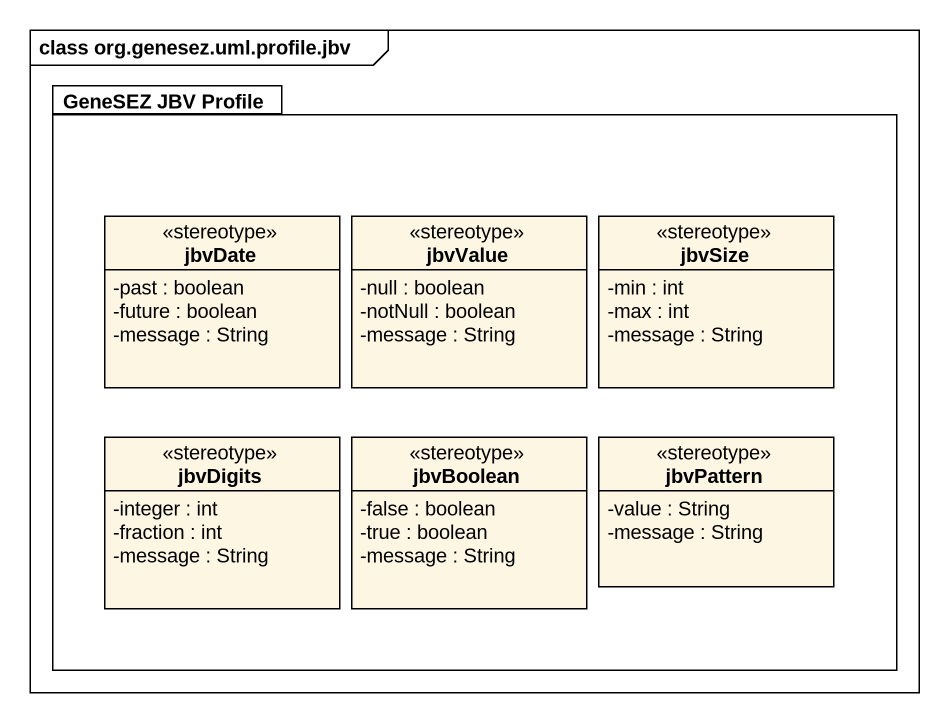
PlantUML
@startuml
mainframe class org.genesez.uml.profile.jbv
hide circle
hide empty members
skinparam classAttributeIconSize 0
package "GeneSEZ JBV Profile" as GeneSEZ_JBV_Profile {
  class jbvDate <<stereotype>> {
    -past : boolean
    -future : boolean
    -message : String
  }
  class jbvValue <<stereotype>> {
    -null : boolean
    -notNull : boolean
    -message : String
  }
  class jbvSize <<stereotype>> {
    -min : int
    -max : int
    -message : String
  }
  class jbvDigits <<stereotype>> {
    -integer : int
    -fraction : int
    -message : String
  }
  class jbvBoolean <<stereotype>> {
    -false : boolean
    -true : boolean
    -message : String
  }
  class jbvPattern <<stereotype>> {
    -value : String
    -message : String
  }
}
@enduml
